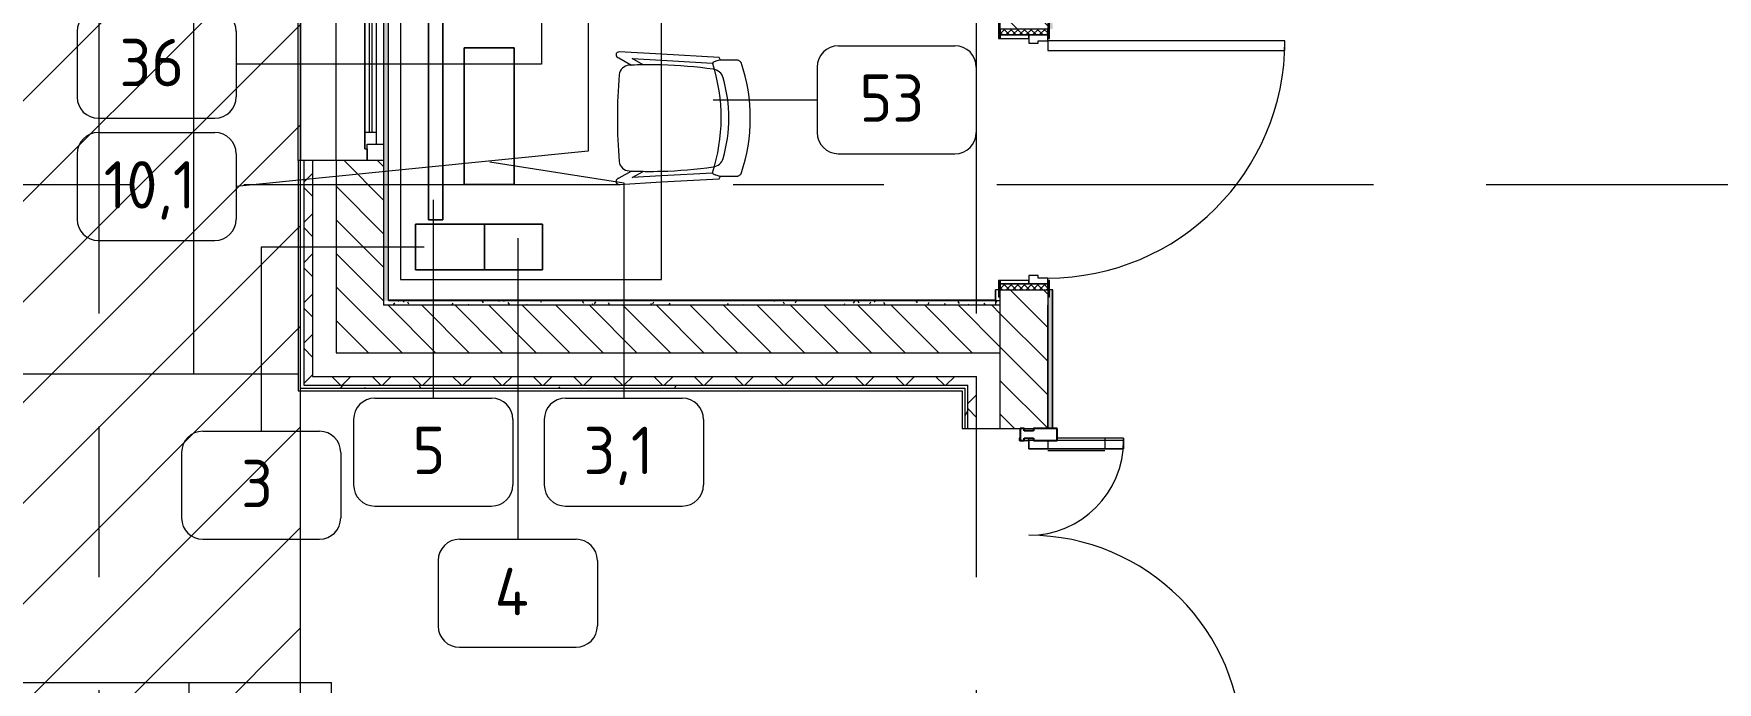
# Model space of a CAD drawing. Header units: millimetres. Extents: x -2766 to 205613, y -8553 to 29000.
# Drawn here: x 29334 to 36433, y 19200 to 21935 of the extents above; entities that cross this region are included whole.
import ezdxf

# ---------------------------------------------------------------- set-up
doc = ezdxf.new("R2010")
doc.units = ezdxf.units.MM
doc.linetypes.add('Осевая', pattern=[3175, 635, -476.25, 1587.5, -476.25])
for name, color, linetype, lineweight in [('A-DETL', 7, 'Continuous', 9), ('A-DETL-GENF', 7, 'Continuous', 9), ('A-DOOR', 7, 'Continuous', 9), ('A-DOOR-FRAM-2', 7, 'Continuous', 9), ('A-GLAZ', 7, 'Continuous', 9), ('A-GLAZ-1', 7, 'Continuous', 13), ('A-GLAZ-CWMG', 7, 'Continuous', 9), ('A-GLAZ-CWMG-1', 7, 'Continuous', 25), ('A-WALL', 7, 'Continuous', 9), ('I-FURN-IDEN', 7, 'Continuous', 9), ('I-WALL', 7, 'Continuous', 9), ('S-STRS', 7, 'Continuous', 13), ('Оси', 7, 'Continuous', 9), ('Оси-2', 7, 'Осевая', 9)]:
    doc.layers.add(name, color=color, linetype=linetype, lineweight=lineweight)
for name, color, linetype, lineweight, true_color in [('A-DETL-GENF-1', 7, 'Continuous', 9, 0xc0c0c0), ('A-DOOR-1', 7, 'Continuous', 9, 0xc0c0c0), ('A-DOOR-FRAM-1', 7, 'Continuous', 9, 0xc0c0c0), ('A-WALL-1', 9, 'Continuous', 9, 0x808080), ('A-WALL-FNSH-1', 9, 'Continuous', 9, 0x808080), ('I-FURN-1', 9, 'Continuous', 9, 0x808080)]:
    doc.layers.add(name, color=color, linetype=linetype, lineweight=lineweight, true_color=true_color)
doc.styles.add('GOST Common', font='GOST_Common.ttf', dxfattribs={"height": 200})
pattern_1 = [(135, (0, 0), (-70.71068, -70.71068), [])]
pattern_2 = [(0, (0, 0), (121.92, 30.48), [10.058, -81.382, 10.058, -81.382, -487.68]), (0, (0, 0), (121.92, 30.48), [-182.88, 10.058, -172.822, 10.058, -81.382, -213.36]), (0, (0, 0), (121.92, 30.48), [-457.2, 10.058, -50.902, 10.058, -142.342]), (120, (45.72, 15.24), (-87.356454, 90.345817), [10.058, -81.382, 10.058, -81.382, -487.68]), (120, (45.72, 15.24), (-87.356454, 90.345817), [-182.88, 10.058, -172.822, 10.058, -81.382, -213.36]), (120, (45.72, 15.24), (-87.356454, 90.345817), [-457.2, 10.058, -50.902, 10.058, -142.342]), (240, (60.96, 76.2), (-34.563546, -120.825817), [10.058, -81.382, 10.058, -81.382, -487.68]), (240, (60.96, 76.2), (-34.563546, -120.825817), [-182.88, 10.058, -172.822, 10.058, -81.382, -213.36]), (240, (60.96, 76.2), (-34.563546, -120.825817), [-457.2, 10.058, -50.902, 10.058, -142.342])]
pattern_3 = [(0, (0, 0), (406.4, 101.6), [33.528, -271.272, 33.528, -271.272, -1625.6]), (0, (0, 0), (406.4, 101.6), [-609.6, 33.528, -576.072, 33.528, -271.272, -711.2]), (0, (0, 0), (406.4, 101.6), [-1524, 33.528, -169.672, 33.528, -474.472]), (120, (152.4, 50.8), (-291.18818, 301.15272), [33.528, -271.272, 33.528, -271.272, -1625.6]), (120, (152.4, 50.8), (-291.18818, 301.15272), [-609.6, 33.528, -576.072, 33.528, -271.272, -711.2]), (120, (152.4, 50.8), (-291.18818, 301.15272), [-1524, 33.528, -169.672, 33.528, -474.472]), (240, (203.2, 254), (-115.21182, -402.75272), [33.528, -271.272, 33.528, -271.272, -1625.6]), (240, (203.2, 254), (-115.21182, -402.75272), [-609.6, 33.528, -576.072, 33.528, -271.272, -711.2]), (240, (203.2, 254), (-115.21182, -402.75272), [-1524, 33.528, -169.672, 33.528, -474.472])]
pattern_4 = [(135, (0, 0), (-84.8528, -84.8528), []), (225, (0, 0), (84.8528, -84.8528), [])]

# ---------------------------------------------------------------- blocks, each defined once
blk = doc.blocks.new('Перекрытия 3 - Перекрытия 4-20977624-План расстановки мебели и оборудования 2 этажа в осях 1-12')
at = {"layer": 'S-STRS'}
for p, q in [((30010, 20500), (30010, 22000)), ((30010, 20500), (29110, 20500)), ((30449, 20500), (30010, 20500))]:
    blk.add_line(p, q, dxfattribs=at)
blk = doc.blocks.new('120_Окно_СКБ_2Ст - 120_Окно_СКБ_2Ст 2100х1800 _мал створка справа_-24235684-План расстановки мебели и оборудования 2 этажа в осях 1-12')
at = {"layer": 'A-GLAZ'}
for p, q in [((-1050, 30), (-1000, 30)), ((-930, 50), (100, 50)), ((100, 40), (-930, 40)), ((170, 30), (200, 30)), ((270, 50), (930, 50)), ((930, 40), (270, 40)), ((1000, 30), (1050, 30))]:
    blk.add_line(p, q, dxfattribs=at)
at = {"layer": 'A-GLAZ-1'}
for p, q in [((-1050, 30), (-1050, 100)), ((-1050, 100), (-980, 100)), ((-980, 100), (-980, 30)), ((150, 30), (150, 100)), ((150, 100), (220, 100)), ((220, 100), (220, 30)), ((980, 30), (980, 100)), ((980, 100), (1050, 100)), ((1050, 100), (1050, 30)), ((-980, 30), (-1050, 30)), ((-980, 30), (-1000, 30)), ((-1000, 30), (-1000, 20)), ((-1000, 20), (170, 20)), ((170, 20), (-1000, 20)), ((150, 70), (-980, 70)), ((-980, 70), (-980, 30)), ((-930, 20), (-930, 70)), ((100, 20), (100, 70)), ((150, 30), (150, 70)), ((220, 30), (150, 30)), ((170, 30), (150, 30)), ((170, 20), (170, 30)), ((220, 30), (200, 30)), ((200, 30), (200, 20)), ((200, 20), (1000, 20)), ((1000, 20), (200, 20)), ((980, 70), (220, 70)), ((220, 70), (220, 30)), ((270, 20), (270, 70)), ((930, 20), (930, 70)), ((980, 30), (980, 70)), ((1050, 30), (980, 30)), ((1000, 30), (980, 30)), ((1000, 20), (1000, 30))]:
    blk.add_line(p, q, dxfattribs=at)
blk = doc.blocks.new('110_Дверь_СКБ_1Ст_Внутренняя1 - Д-4б _огнестойкая EI 30_-32701367-План расстановки мебели и оборудования 2 этажа в осях 1-12')
at = {"layer": 'A-DOOR'}
h = blk.add_hatch(dxfattribs=at)
h.set_pattern_fill('FP_13', color=256, style=0, pattern_type=2)
h.set_pattern_definition([(135, (1751.41, 164.685), (-14.14214, -14.14214), []), (225, (1751.41, 164.685), (14.14214, -14.14214), [])])
h.paths.add_polyline_path([(562.5, 100), (537.5, 100), (537.5, -100), (562.5, -100)])
at = {"layer": 'A-DOOR-FRAM-2'}
h = blk.add_hatch(dxfattribs=at)
h.set_pattern_fill('FP_14', color=256, style=0, pattern_type=2)
h.set_pattern_definition([(45, (-371.384, 164.685), (-14.1421, 14.1421), []), (135, (-371.384, 164.685), (-14.1421, -14.1421), [])])
h.paths.add_polyline_path([(-512.5, 100), (-537.5, 100), (-537.5, -100), (-512.5, -100)])
at = {"layer": 'A-DOOR-1'}
for p, q in [((-487.5, 1100), (-487.5, 100)), ((-447.5, 1100), (-487.5, 1100)), ((-447.5, 100), (-447.5, 1100)), ((-487.5, 100), (-447.5, 100))]:
    blk.add_line(p, q, dxfattribs=at)
blk.add_arc((-487.5, 100), 1000, 360, 90, dxfattribs=at)
at = {"layer": 'A-DOOR-FRAM-1'}
for p, q in [((-497.5, 108), (-567.5, 108)), ((-567.5, 108), (-567.5, 100)), ((-567.5, 100), (-497.5, 100)), ((-512.5, 100), (-537.5, 100)), ((-537.5, 100), (-537.5, -100)), ((-487.5, 100), (-512.5, 100)), ((-512.5, 100), (-512.5, 20)), ((-512.5, -100), (-512.5, 100)), ((-497.5, 100), (-512.5, 100)), ((-512.5, 100), (-512.5, 99)), ((-512.5, 99), (-497.5, 99)), ((-497.5, 100), (-497.5, 108)), ((-497.5, 99), (-497.5, 100)), ((-487.5, 60), (-487.5, 100)), ((512.5, 100), (512.5, 60)), ((537.5, 100), (512.5, 100)), ((592.5, 108), (522.5, 108)), ((522.5, 108), (522.5, 100)), ((537.5, 100), (522.5, 100)), ((522.5, 100), (522.5, 99)), ((522.5, 100), (592.5, 100)), ((522.5, 99), (537.5, 99)), ((537.5, 20), (537.5, 100)), ((562.5, 100), (537.5, 100)), ((537.5, 100), (537.5, -100)), ((537.5, 99), (537.5, 100)), ((562.5, -100), (562.5, 100)), ((592.5, 100), (592.5, 108)), ((-512.5, 20), (-477.5, 20)), ((-497.5, 20), (-512.5, 20)), ((-512.5, 20), (-512.5, -100)), ((-497.5, -100), (-497.5, 20)), ((-477.5, 60), (-487.5, 60)), ((-477.5, 20), (-477.5, 60)), ((512.5, 60), (502.5, 60)), ((502.5, 60), (502.5, 20)), ((502.5, 20), (537.5, 20)), ((537.5, 20), (522.5, 20)), ((522.5, 20), (522.5, -100)), ((537.5, -100), (537.5, 20)), ((-497.5, -100), (-567.5, -100)), ((-567.5, -100), (-567.5, -108)), ((-567.5, -108), (-497.5, -108)), ((-537.5, -100), (-512.5, -100)), ((-512.5, -100), (-497.5, -100)), ((-497.5, -108), (-497.5, -100)), ((522.5, -100), (537.5, -100)), ((592.5, -100), (522.5, -100)), ((522.5, -100), (522.5, -108)), ((522.5, -108), (592.5, -108)), ((537.5, -100), (562.5, -100)), ((592.5, -108), (592.5, -100))]:
    blk.add_line(p, q, dxfattribs=at)
blk = doc.blocks.new('Прямоугольный импост - Импост структурный с накладкой - 160мм Темный-32479175-План расстановки мебели и оборудования 2 этажа в осях 1-12')
at = {"layer": 'A-GLAZ-CWMG-1'}
for p, q in [((-50, 40), (-50, 140)), ((-50, 140), (0, 140)), ((0, 140), (0, 40)), ((-40, 40), (-50, 40)), ((-50, -17), (-50, 0)), ((-50, 0), (-40, 0)), ((-40, 0), (-40, 40)), ((-10, 40), (-10, 0)), ((0, 40), (-10, 40)), ((-10, 0), (0, 0)), ((0, 0), (0, -17)), ((0, -17), (-50, -17))]:
    blk.add_line(p, q, dxfattribs=at)
blk = doc.blocks.new('Дверь_Витражная_остекление_ - Д-39_л_ Актовый-32481803-План расстановки мебели и оборудования 2 этажа в осях 1-12')
at = {"layer": 'A-DETL-GENF'}
for p, q in [((650, 920), (605, 920)), ((605, 920), (605, 20)), ((650, 920), (605, 920)), ((605, 920), (605, 20)), ((650, 920), (650, 140)), ((650, 140), (650, 920)), ((596, 840), (596, 100)), ((650, 840), (605, 840)), ((640, 840), (640, 100)), ((-660, 420), (-615, 420)), ((-660, 420), (-660, 140)), ((-615, 420), (-660, 420)), ((-660, 420), (-660, 140)), ((-615, 420), (-615, 20)), ((-615, 20), (-615, 420)), ((-660, 340), (-615, 340)), ((-650, 340), (-650, 140)), ((-606, 340), (-606, 100)), ((-650, 100), (-615, 100)), ((650, 100), (605, 100)), ((-615, 20), (-650, 20)), ((-650, 20), (-615, 20)), ((605, 20), (650, 20)), ((605, 20), (650, 20)), ((650, 40), (650, 20)), ((650, 20), (650, 40))]:
    blk.add_line(p, q, dxfattribs=at)
at = {"layer": 'A-DOOR-1'}
for p, q in [((650, 920), (650, 140)), ((-650, 420), (-650, 140)), ((-650, 20), (-660, 20)), ((-650, 40), (-650, 20)), ((-650, 0), (-650, 20)), ((650, 40), (650, 20)), ((660, 20), (650, 20)), ((650, 20), (650, 0)), ((-660, -17), (-660, -20)), ((-660, -20), (-650, -20)), ((-650, -20), (-650, -17)), ((650, -17), (650, -20)), ((650, -20), (660, -20)), ((660, -20), (660, -17))]:
    blk.add_line(p, q, dxfattribs=at)
for centre, radius, start, end in [((650, 20), 900, 90, 180), ((-650, 20), 400, 360, 90)]:
    blk.add_arc(centre, radius, start, end, dxfattribs=at)
blk = doc.blocks.new('Перекрытия 2 - Перекрытия 4-32990152-План расстановки мебели и оборудования 2 этажа в осях 1-12')
at = {"layer": 'S-STRS'}
for p, q in [((29110, 19180), (30010, 19180)), ((30010, 19180), (30480, 19180)), ((30010, 15459.4), (30010, 19180)), ((30480, 19180), (30610, 19180)), ((30610, 18430), (30610, 19180))]:
    blk.add_line(p, q, dxfattribs=at)
blk = doc.blocks.new('Chair_1 noor 78578 - 53-33117017-План расстановки мебели и оборудования 2 этажа в осях 1-12')
at = {"layer": 'I-FURN-1'}
for p, q in [((-130.5, 405.7), (-130.5, 344.8)), ((359.1, 344.8), (359.1, 405.7)), ((-141.2, 329.7), (-155, 85.9)), ((-129.6, 85.9), (-117.3, 302)), ((345.9, 302), (358.2, 85.9)), ((383.6, 85.9), (369.8, 329.7)), ((-155, 85.9), (-165.1, -92)), ((-136.5, -37.1), (-129.6, 85.9)), ((358.2, 85.9), (365.1, -37.1)), ((393.7, -92), (383.6, 85.9)), ((-110.2, 8.6), (-136.5, -37.1)), ((365.1, -37.1), (338.8, 8.6)), ((-139.7, -93.5), (-108.8, -39.9)), ((337.4, -39.9), (368.3, -93.5))]:
    blk.add_line(p, q, dxfattribs=at)
for centre, radius, start, end in [((114.3, -271.9), 732.8, 71.31737, 108.68328), ((114.3, -239.2), 609.6, 73.82647, 106.17353), ((114.3, -279.3), 660.4, 111.69998, 112.75632), ((-37.4, 344.8), 93.1, 180, 204.98637), ((-37.4, 344.8), 93.1, 186.47848, 204.98637), ((-116, 308.2), 6.35, 204.98637, 258.40915), ((-116, 308.2), 6.35, 204.98637, 287.82764), ((114.3, -408), 746, 71.94453, 107.82764), ((1798.9, 37.7), 1909.3, 171.9659, 178.55361), ((-41.4, 297.5), 50.8, 106.17353, 171.9659), ((270, 297.5), 50.8, 8.0341, 73.82647), ((-1570.3, 37.7), 1909.3, 1.44639, 8.0341), ((344.3, 307.4), 6.35, 281.41858, 334.47697), ((344.6, 308.2), 6.35, 281.59085, 335.01363), ((266, 344.8), 93.1, 334.47697, 360), ((266, 344.8), 93.1, 335.01363, 353.52152), ((114.3, -279.3), 660.4, 67.24368, 68.30002), ((1798.9, 37.7), 1909.3, 178.55361, 182.62606), ((-1570.3, 37.7), 1909.3, 357.37394, 1.44639), ((1798.9, 37.7), 1909.3, 180.87613, 182.33066), ((-1570.3, 37.7), 1909.3, 357.66934, 359.12387), ((-64, -47.7), 44.5, 182.62606, 265.09121), ((292.6, -47.7), 44.4, 275.93956, 357.37394), ((-152.4, -92.7), 12.7, 176.75, 356.75), ((114.8, 2033.8), 2133.6, 265.09121, 274.90442), ((381, -92.7), 12.7, 183.25, 3.25)]:
    blk.add_arc(centre, radius, start, end, dxfattribs=at)
for points in [[(-120.4, 422.3), (-122, 420.8), (-124.7, 417.8), (-127.8, 413.5), (-129.8, 409.4), (-130.4, 406.9), (-130.5, 405.7)], [(359.1, 405.7), (359, 406.9), (358.4, 409.4), (356.4, 413.5), (353.3, 417.8), (350.6, 420.8), (349, 422.3)]]:
    blk.add_open_spline(points, degree=3, dxfattribs=at)
blk = doc.blocks.new('Стол базовый прямоугольный - 52-33116902-План расстановки мебели и оборудования 2 этажа в осях 1-12')
at = {"layer": 'I-FURN-1'}
for p, q in [((652, 550), (-1000, 550)), ((-1000, 550), (-1000, -550)), ((843.8, 550), (652, 550)), ((1000, 550), (843.8, 550)), ((1000, -550), (1000, 550)), ((-1000, -550), (1000, -550))]:
    blk.add_line(p, q, dxfattribs=at)
blk = doc.blocks.new('Электрика - 5-33119655-План расстановки мебели и оборудования 2 этажа в осях 1-12')
at = {"layer": 'I-FURN-1'}
for p, q in [((61, 0), (0, 0)), ((0, 0), (0, -949)), ((0, -949), (0, 0)), ((0, 0), (61, 0)), ((61, -949), (61, 0)), ((61, 0), (61, -949)), ((0, -949), (61, -949)), ((61, -949), (0, -949))]:
    blk.add_line(p, q, dxfattribs=at)
blk = doc.blocks.new('Электрика - 3_1-33119465-План расстановки мебели и оборудования 2 этажа в осях 1-12')
at = {"layer": 'I-FURN-1'}
for p, q in [((211, 0), (0, 0)), ((0, 0), (0, -575.7)), ((0, -575.7), (0, 0)), ((0, 0), (211, 0)), ((211, -575.7), (211, 0)), ((211, 0), (211, -575.7)), ((0, -575.7), (211, -575.7)), ((211, -575.7), (0, -575.7))]:
    blk.add_line(p, q, dxfattribs=at)
blk = doc.blocks.new('Электрика - 3-33119734-План расстановки мебели и оборудования 2 этажа в осях 1-12')
at = {"layer": 'I-FURN-1'}
for p, q in [((536, 0), (0, 0)), ((0, 0), (0, -191.8)), ((0, -191.8), (0, 0)), ((0, 0), (245, 0)), ((245, 0), (536, 0)), ((536, -191.8), (536, 0)), ((536, 0), (536, -191.8)), ((0, -191.8), (536, -191.8)), ((245, -191.8), (0, -191.8)), ((536, -191.8), (245, -191.8))]:
    blk.add_line(p, q, dxfattribs=at)
blk = doc.blocks.new('Электрика - 4-33119910-План расстановки мебели и оборудования 2 этажа в осях 1-12')
at = {"layer": 'I-FURN-1'}
for p, q in [((245, 0), (0, 0)), ((0, 0), (0, -191.8)), ((0, -191.8), (0, 0)), ((0, 0), (245, 0)), ((245, -191.8), (245, 0)), ((245, 0), (245, -191.8)), ((0, -191.8), (245, -191.8)), ((245, -191.8), (0, -191.8))]:
    blk.add_line(p, q, dxfattribs=at)
blk = doc.blocks.new('Марка_Мебель - В прямоуг_Balcon_Марка-25523697-План расстановки мебели и оборудования 2 этажа в осях 1-12')
at = {"layer": 'I-FURN-IDEN'}
for p, q in [((-2.455, 2.278), (2.455, 2.278)), ((-3.355, 1.378), (-3.355, -1.384)), ((3.355, 1.378), (3.355, -1.378)), ((-2.461, -2.278), (2.455, -2.278))]:
    blk.add_line(p, q, dxfattribs=at)
for centre, radius, start, end in [((-2.455, 1.378), 0.9, 90, 180), ((2.455, 1.378), 0.9, 0, 90), ((-2.461, -1.384), 0.893, 180, 270), ((2.455, -1.378), 0.9, 270, 0)]:
    blk.add_arc(centre, radius, start, end, dxfattribs=at)

msp = doc.modelspace()

# ---------------------------------------------------------------- hatches: boundary and pattern name
at = {"layer": 'A-DETL-GENF-1'}
h = msp.add_hatch(dxfattribs=at)
h.set_pattern_fill('FP_105', color=256, style=0, pattern_type=2)
h.set_pattern_definition([(45, (0, 0), (-212.132, 212.132), [])])
h.paths.add_polyline_path([(30460, 15231), (30460, 26500), (21910, 26500), (21910, 26900), (14760, 26900), (14760, 24680), (14310.3, 24680), (14310.3, 15231), (28011.6, 15231)])
at = {"layer": 'I-WALL'}
h = msp.add_hatch(dxfattribs=at)
h.set_pattern_fill('FP_11', color=256, style=0, pattern_type=2)
h.set_pattern_definition(pattern_1)
h.paths.add_polyline_path([(30810, 20790), (30810, 21400), (30610, 21400), (30610, 20790), (30667.2, 20790)])
h.paths.add_polyline_path([(30810, 23500), (30810, 26880), (30610, 26880), (30610, 23500), (30667.2, 23500)])
h = msp.add_hatch(dxfattribs=at)
h.set_pattern_fill('FP_87', color=256, style=0, pattern_type=2)
h.set_pattern_definition(pattern_2)
h.paths.add_polyline_path([(30830, 20810), (30830, 26880), (30810, 26880), (30810, 20810)])
h = msp.add_hatch(dxfattribs=at)
h.set_pattern_fill('FP_91', color=256, style=0, pattern_type=2)
h.set_pattern_definition(pattern_3)
h.paths.add_polyline_path([(30473, 20453), (30473, 21400), (30460, 21400), (30460, 20453)])
h.paths.add_polyline_path([(30460, 23500), (30473, 23500), (30473, 26364), (30460, 26364), (30460, 24259.9)])
h = msp.add_hatch(dxfattribs=at)
h.set_pattern_fill('FP_92', color=256, style=0, pattern_type=2)
h.set_pattern_definition(pattern_4)
h.paths.add_polyline_path([(30473, 20490), (30510, 20490), (30510, 21400), (30473, 21400), (30473, 20590)])
h.paths.add_polyline_path([(30473, 23500), (30510, 23500), (30510, 26401), (30473, 26401), (30473, 24259.9)])
h = msp.add_hatch(dxfattribs=at)
h.set_pattern_fill('FP_87', color=256, style=0, pattern_type=2)
h.set_pattern_definition(pattern_2)
h.paths.add_polyline_path([(33610, 17850), (33630, 17850), (33630, 18870), (33610, 18870), (33610, 17870)])
h.paths.add_polyline_path([(33630, 20270), (33630, 20855), (33618, 20855), (33618, 20825), (33610, 20825), (33610, 20270)])
h.paths.add_polyline_path([(33630, 21955), (33630, 23004), (33610, 23004), (33610, 21985), (33618, 21985), (33618, 21955)])
h = msp.add_hatch(dxfattribs=at)
h.set_pattern_fill('FP_87', color=256, style=0, pattern_type=2)
h.set_pattern_definition(pattern_2)
h.paths.add_polyline_path([(33410, 20790), (33410, 20825), (33402, 20825), (33402, 20855), (33390, 20855), (33390, 20790)])
h.paths.add_polyline_path([(33402, 21955), (33402, 21985), (33410, 21985), (33410, 22000), (33390, 22000), (33390, 21955)])
h = msp.add_hatch(dxfattribs=at)
h.set_pattern_fill('FP_11', color=256, style=0, pattern_type=2)
h.set_pattern_definition(pattern_1)
h.paths.add_polyline_path([(33610, 20790), (33610, 20855), (33410, 20855), (33410, 20790)])
h.paths.add_polyline_path([(33410, 21955), (33610, 21955), (33610, 22000), (33410, 22000), (33410, 21985)])
h = msp.add_hatch(dxfattribs=at)
h.set_pattern_fill('FP_87', color=256, style=0, pattern_type=2)
h.set_pattern_definition(pattern_2)
h.paths.add_polyline_path([(33322.8, 20790), (33410, 20790), (33410, 20810), (30810, 20810), (30810, 20790)])
h = msp.add_hatch(dxfattribs=at)
h.set_pattern_fill('FP_11', color=256, style=0, pattern_type=2)
h.set_pattern_definition(pattern_1)
h.paths.add_polyline_path([(33410, 20590), (33410, 20790), (30610, 20790), (30610, 20590), (33322.8, 20590)])
h = msp.add_hatch(dxfattribs=at)
h.set_pattern_fill('FP_11', color=256, style=0, pattern_type=2)
h.set_pattern_definition(pattern_1)
h.paths.add_polyline_path([(33610, 18450), (33610, 18870), (33410, 18870), (33410, 18450)])
h.paths.add_polyline_path([(33610, 20270), (33610, 20790), (33410, 20790), (33410, 20270)])
h = msp.add_hatch(dxfattribs=at)
h.set_pattern_fill('FP_91', color=256, style=0, pattern_type=2)
h.set_pattern_definition(pattern_3)
h.paths.add_polyline_path([(33158.8, 20440), (33260, 20440), (33260, 20453), (30460, 20453), (30460, 20440), (33064, 20440)])
h = msp.add_hatch(dxfattribs=at)
h.set_pattern_fill('FP_92', color=256, style=0, pattern_type=2)
h.set_pattern_definition(pattern_4)
h.paths.add_polyline_path([(33273, 20453), (33273, 20490), (30473, 20490), (30473, 20453), (33260, 20453)])
h = msp.add_hatch(dxfattribs=at)
h.set_pattern_fill('FP_91', color=256, style=0, pattern_type=2)
h.set_pattern_definition(pattern_3)
h.paths.add_polyline_path([(33273, 18470), (33273, 18870), (33260, 18870), (33260, 18470)])
h.paths.add_polyline_path([(33273, 20270), (33273, 20453), (33260, 20453), (33260, 20270)])
h = msp.add_hatch(dxfattribs=at)
h.set_pattern_fill('FP_92', color=256, style=0, pattern_type=2)
h.set_pattern_definition(pattern_4)
h.paths.add_polyline_path([(33310, 18450), (33310, 18870), (33273, 18870), (33273, 18450)])
h.paths.add_polyline_path([(33310, 20270), (33310, 20490), (33273, 20490), (33273, 20270)])

# ---------------------------------------------------------------- linework, layer by layer
at = {"layer": 'A-DETL'}
msp.add_line((30460, 15231), (30460, 26500), dxfattribs=at)
at = {"layer": 'A-WALL'}
for p, q in [((30830, 20810), (30830, 26860)), ((30473, 21400), (30473, 20453)), ((30510, 21400), (30510, 20490)), ((30810, 21400), (30810, 20790)), ((30830, 20810), (33410, 20810)), ((33410, 20790), (33410, 20825)), ((33610, 20825), (33610, 20270)), ((33410, 20790), (30810, 20790)), ((33410, 20270), (33410, 20790)), ((33610, 20270), (33610, 20790)), ((30473, 20453), (33273, 20453)), ((30510, 20490), (33310, 20490)), ((33273, 20270), (33273, 20453)), ((33310, 20270), (33310, 20490)), ((33064, 20440), (33260, 20440)), ((33260, 20440), (33260, 20270))]:
    msp.add_line(p, q, dxfattribs=at)
at = {"layer": 'A-WALL-1'}
for p, q in [((30810, 26880), (30810, 21400)), ((30810, 21400), (30460, 21400)), ((30610, 21400), (30610, 20590)), ((33402, 20855), (33390, 20855)), ((33390, 20810), (33390, 20790)), ((33630, 20855), (33618, 20855)), ((33630, 20270), (33630, 20855)), ((30610, 20590), (33410, 20590)), ((30460, 20440), (33064, 20440)), ((33260, 20270), (33630, 20270))]:
    msp.add_line(p, q, dxfattribs=at)
at = {"layer": 'A-WALL-FNSH-1'}
for p, q in [((30831, 20811), (30831, 26859)), ((30460, 21400), (30449, 21400)), ((30449, 21400), (30449, 20429)), ((30460, 20440), (30460, 21400)), ((33389, 20811), (30831, 20811)), ((33389, 20855), (33389, 20811)), ((33390, 20855), (33389, 20855)), ((33390, 20810), (33390, 20855)), ((33631, 20855), (33630, 20855)), ((33631, 20270), (33631, 20855)), ((30449, 20429), (33249, 20429)), ((33249, 20429), (33249, 20270)), ((33249, 20270), (33260, 20270)), ((33630, 20270), (33631, 20270))]:
    msp.add_line(p, q, dxfattribs=at)
at = {"layer": 'I-FURN-IDEN'}
for p, q in [((31475.9, 22692.9), (31475.9, 21806.4)), ((31672.3, 22642), (31672.3, 21440.5)), ((31475.9, 21806.4), (30188.4, 21806.4)), ((32198.8, 21656.7), (32637.6, 21656.7)), ((31672.3, 21440.5), (30188.4, 21290.8)), ((31257.4, 21394.8), (31822.8, 21307)), ((31822.8, 21307), (31822.8, 20398.7)), ((31018.9, 21234.8), (31018.9, 20398.7)), ((30293.5, 21035.2), (30293.5, 20258.8)), ((30981.1, 21035.2), (30293.5, 21035.2)), ((31375.5, 21073.5), (31375.5, 19803.3))]:
    msp.add_line(p, q, dxfattribs=at)
at = {"layer": 'I-WALL'}
for p, q in [((30449, 21400), (30449, 22000)), ((30460, 22000), (30460, 21400)), ((30610, 21400), (30610, 22000))]:
    msp.add_line(p, q, dxfattribs=at)
at = {"layer": 'Оси'}
msp.add_line((35990, 21300), (38490, 21300), dxfattribs=at)
at = {"layer": 'Оси-2'}
for p, q in [((29610, 593.7), (29610, 24898.1)), ((33310, 593.7), (33310, 24898.1)), ((534, 21300), (35990, 21300))]:
    msp.add_line(p, q, dxfattribs=at)

# ---------------------------------------------------------------- block references
at = {"layer": 'A-DOOR-1'}
for name, p, rotation in [('110_Дверь_СКБ_1Ст_Внутренняя1 - Д-4б _огнестойкая EI 30_-32701367-План расстановки мебели и оборудования 2 этажа в осях 1-12', (33510, 21417.5), 270), ('Дверь_Витражная_остекление_ - Д-39_л_ Актовый-32481803-План расстановки мебели и оборудования 2 этажа в осях 1-12', (33510, 19570), 269.9999999999996)]:
    msp.add_blockref(name, p, dxfattribs=dict(at, rotation=rotation))
at = {"layer": 'A-GLAZ', "rotation": 269.9999999999999}
msp.add_blockref('120_Окно_СКБ_2Ст - 120_Окно_СКБ_2Ст 2100х1800 _мал створка справа_-24235684-План расстановки мебели и оборудования 2 этажа в осях 1-12', (30710, 22450), dxfattribs=at)
at = {"layer": 'A-GLAZ-CWMG', "extrusion": (0, 0, -1), "rotation": 90.00000000000041}
msp.add_blockref('Прямоугольный импост - Импост структурный с накладкой - 160мм Темный-32479175-План расстановки мебели и оборудования 2 этажа в осях 1-12', (-33510, 20270), dxfattribs=at)
at = {"layer": 'I-FURN-1'}
for name, p, rotation in [('Стол базовый прямоугольный - 52-33116902-План расстановки мебели и оборудования 2 этажа в осях 1-12', (31431, 21899), 90.00000000000004), ('Электрика - 5-33119655-План расстановки мебели и оборудования 2 этажа в осях 1-12', (31060, 21151), 180), ('Электрика - 3_1-33119465-План расстановки мебели и оборудования 2 этажа в осях 1-12', (31360, 21300), 180), ('Chair_1 noor 78578 - 53-33117017-План расстановки мебели и оборудования 2 этажа в осях 1-12', (31895.1, 21693.7), 270), ('Электрика - 3-33119734-План расстановки мебели и оборудования 2 этажа в осях 1-12', (31480, 20940), 180), ('Электрика - 4-33119910-План расстановки мебели и оборудования 2 этажа в осях 1-12', (31480, 20940), 180)]:
    msp.add_blockref(name, p, dxfattribs=dict(at, rotation=rotation))
at = {"layer": 'I-FURN-IDEN', "xscale": 99.99999999999993, "yscale": 99.99999999999993, "zscale": 99.99999999999993}
for p in [(29853, 21806.4), (32973.1, 21656.7), (29853, 21290.8), (31018.9, 20171), (31822.8, 20171), (30293.5, 20031), (31375.5, 19575.5)]:
    msp.add_blockref('Марка_Мебель - В прямоуг_Balcon_Марка-25523697-План расстановки мебели и оборудования 2 этажа в осях 1-12', p, dxfattribs=at)
at = {"layer": 'S-STRS'}
for name, p in [('Перекрытия 3 - Перекрытия 4-20977624-План расстановки мебели и оборудования 2 этажа в осях 1-12', (0, 0)), ('Перекрытия 2 - Перекрытия 4-32990152-План расстановки мебели и оборудования 2 этажа в осях 1-12', (-20, 20))]:
    msp.add_blockref(name, p, dxfattribs=at)

# ---------------------------------------------------------------- texts
at = {"layer": 'I-FURN-IDEN', "char_height": 200, "attachment_point": 1, "style": 'GOST Common'}
for s, insert, width in [('36', (29696, 21913.5), 344.726), ('53', (32816.1, 21763.7), 344.726), ('10,1', (29630, 21397.9), 505.063), ('\\fGOST Common|b0|i0|c204|p34|;5', (30931.4, 20278), 176.371), ('3,1', (31652.8, 20278), 376.793), ('\\fGOST Common|b0|i0|c204|p34|;3', (30209, 20138.1), 168.354), ('\\fGOST Common|b0|i0|c204|p34|;4', (31278, 19682.6), 200.422)]:
    msp.add_mtext(s, dxfattribs=dict(at, insert=insert, width=width))

doc.saveas('drawing.dxf')
